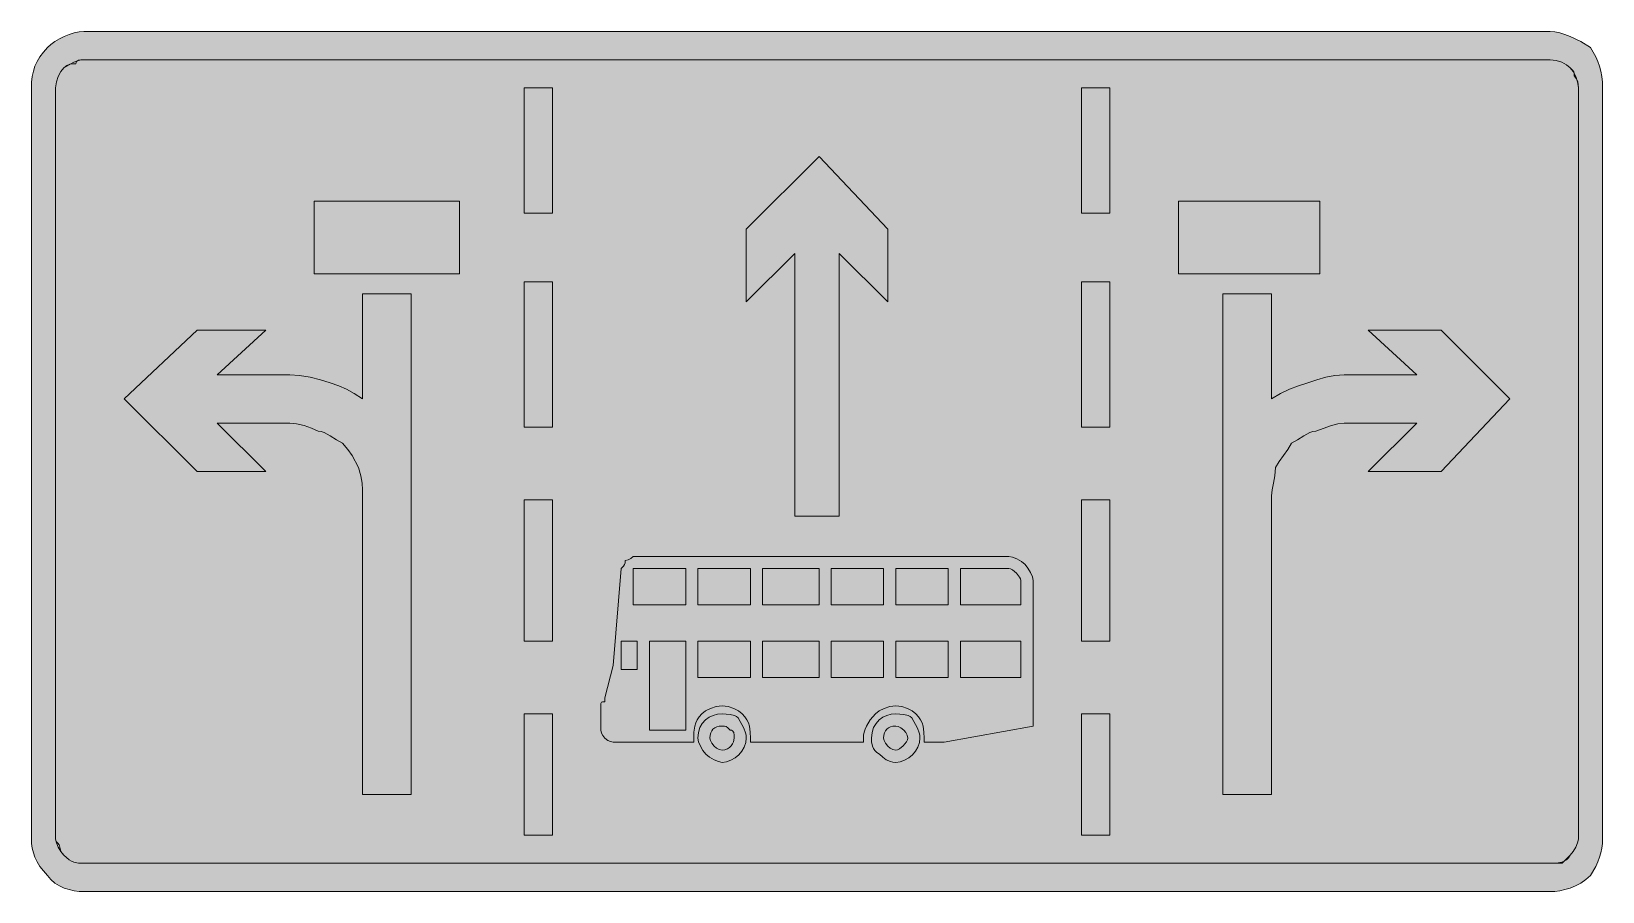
# Model space of a CAD drawing. Header units: metres. Extents: x 50 to 517, y 8 to 264.
import ezdxf

# ---------------------------------------------------------------- set-up
doc = ezdxf.new("R2010")
doc.units = ezdxf.units.M
for name, color, linetype, true_color in [('FILL_BLACK_000000', 7, 'Continuous', 0x000000), ('FILL_RED_FF0000', 7, 'Continuous', 0xff0000), ('FILL_WHITE_FFFFFF', 7, 'Continuous', 0xffffff)]:
    doc.layers.add(name, color=color, linetype=linetype, true_color=true_color)

msp = doc.modelspace()

# ---------------------------------------------------------------- hatches: boundary and pattern name
at = {"layer": 'FILL_BLACK_000000', "true_color": 0x000000}
h = msp.add_hatch(color=7, dxfattribs=at)
h.dxf.hatch_style = 1
h.paths.add_polyline_path([(504.1, 263.35), (505.64, 262.87), (507.21, 262.26), (510.32, 260.72), (513.21, 258.96), (514.05, 257.61), (514.78, 256.24), (515.4, 254.85), (515.91, 253.41), (516.3, 251.92), (516.58, 250.35), (516.75, 248.71), (516.81, 246.96), (516.81, 23.76), (516.75, 22.41), (516.58, 21.06), (516.3, 19.71), (515.91, 18.36), (515.4, 17.01), (514.78, 15.66), (513.21, 12.96), (511.81, 11.72), (510.32, 10.69), (508.78, 9.86), (507.21, 9.21), (505.64, 8.73), (504.1, 8.4), (502.61, 8.22), (501.21, 8.16), (65.61, 8.16), (64.21, 8.22), (62.74, 8.4), (61.24, 8.73), (59.76, 9.21), (58.33, 9.86), (57, 10.69), (55.82, 11.72), (54.81, 12.96), (53.57, 14.31), (52.54, 15.66), (51.71, 17.01), (51.06, 18.36), (50.58, 19.71), (50.25, 21.06), (50.07, 22.41), (50.01, 23.76), (50.01, 246.96), (50.07, 248.71), (50.25, 250.35), (50.58, 251.92), (51.06, 253.41), (51.71, 254.85), (52.54, 256.24), (53.57, 257.61), (54.81, 258.96), (55.82, 259.86), (57, 260.72), (58.33, 261.53), (59.76, 262.26), (61.24, 262.87), (62.74, 263.35), (64.21, 263.65), (65.61, 263.76), (501.21, 263.76), (502.61, 263.65), (504.1, 263.35)])
h.paths.add_polyline_path([(64.73, 255.34), (63.96, 255.21), (63.42, 254.85), (63.26, 254.56), (63.21, 254.16), (62.31, 254.14), (61.41, 254.01), (60.51, 253.65), (59.61, 252.96), (58.73, 251.85), (57.96, 250.41), (57.42, 248.74), (57.21, 246.96), (57.21, 23.76), (57.26, 23.36), (57.4, 23.05), (57.81, 22.56), (58.22, 22.07), (58.36, 21.76), (58.41, 21.36), (58.6, 20.48), (59.01, 19.71), (59.61, 18.96), (61.22, 17.57), (61.93, 17.15), (62.61, 16.86), (64, 16.6), (65.61, 16.56), (501.21, 16.56), (504.81, 16.56), (507.21, 18.96), (508.09, 20.05), (508.86, 21.36), (509.4, 22.67), (509.61, 23.76), (509.61, 246.96), (509.59, 247.86), (509.46, 248.76), (509.1, 249.66), (508.41, 250.56), (508.39, 251.27), (508.26, 251.76), (507.9, 252.25), (507.21, 252.96), (506.1, 253.84), (504.66, 254.61), (502.99, 255.15), (501.21, 255.36), (65.61, 255.36), (64.73, 255.34)], flags=16)
h = msp.add_hatch(color=7, dxfattribs=at)
h.dxf.hatch_style = 1
h.paths.add_polyline_path([(204.81, 246.96), (204.81, 209.76), (196.41, 209.76), (196.41, 246.96), (204.81, 246.96)])
h = msp.add_hatch(color=7, dxfattribs=at)
h.dxf.hatch_style = 1
h.paths.add_polyline_path([(370.41, 209.76), (362.01, 209.76), (362.01, 246.96), (370.41, 246.96), (370.41, 209.76)])
h = msp.add_hatch(color=7, dxfattribs=at)
h.dxf.hatch_style = 1
h.paths.add_polyline_path([(304.41, 183.36), (290.01, 197.76), (290.01, 119.76), (276.81, 119.76), (276.81, 197.76), (262.41, 183.36), (262.41, 204.96), (284.01, 226.56), (304.41, 204.96), (304.41, 183.36)])
h = msp.add_hatch(color=7, dxfattribs=at)
h.dxf.hatch_style = 1
h.paths.add_polyline_path([(196.41, 146.16), (196.41, 189.36), (204.81, 189.36), (204.81, 146.16), (196.41, 146.16)])
h = msp.add_hatch(color=7, dxfattribs=at)
h.dxf.hatch_style = 1
h.paths.add_polyline_path([(362.01, 189.36), (370.41, 189.36), (370.41, 146.16), (362.01, 146.16), (362.01, 189.36)])
h = msp.add_hatch(color=7, dxfattribs=at)
h.dxf.hatch_style = 1
h.paths.add_polyline_path([(162.81, 185.76), (162.81, 36.96), (148.41, 36.96), (148.41, 125.76), (148.39, 127.58), (148.26, 129.51), (147.9, 131.67), (147.21, 134.16), (145.26, 137.76), (144, 139.56), (142.41, 141.36), (140.61, 142.43), (138.81, 143.61), (137.01, 144.57), (136.11, 144.85), (135.21, 144.96), (133.22, 145.84), (131.01, 146.61), (128.8, 147.15), (126.81, 147.36), (105.21, 147.36), (119.61, 132.96), (99.21, 132.96), (77.61, 154.56), (99.21, 174.96), (119.61, 174.96), (105.21, 161.76), (126.81, 161.76), (129.7, 161.55), (132.81, 161.01), (135.92, 160.24), (138.81, 159.36), (141.32, 158.44), (143.61, 157.41), (145.9, 156.15), (148.41, 154.56), (148.41, 185.76), (162.81, 185.76)])
h = msp.add_hatch(color=7, dxfattribs=at)
h.dxf.hatch_style = 1
h.paths.add_polyline_path([(418.41, 154.56), (421.11, 156.15), (423.81, 157.41), (426.51, 158.44), (429.21, 159.36), (431.91, 160.24), (434.61, 161.01), (437.31, 161.55), (440.01, 161.76), (461.61, 161.76), (447.21, 174.96), (468.81, 174.96), (489.21, 154.56), (468.81, 132.96), (447.21, 132.96), (461.61, 147.36), (440.01, 147.36), (438.19, 147.15), (436.26, 146.61), (431.61, 144.96), (430.71, 144.85), (429.81, 144.57), (428.01, 143.61), (426.21, 142.43), (424.41, 141.36), (423.32, 139.56), (422.01, 137.76), (420.7, 135.96), (419.61, 134.16), (419.42, 131.67), (419.01, 129.51), (418.6, 127.58), (418.41, 125.76), (418.41, 36.96), (404.01, 36.96), (404.01, 185.76), (418.41, 185.76), (418.41, 154.56)])
h = msp.add_hatch(color=7, dxfattribs=at)
h.dxf.hatch_style = 1
h.paths.add_polyline_path([(196.41, 82.56), (196.41, 124.56), (204.81, 124.56), (204.81, 82.56), (196.41, 82.56)])
h = msp.add_hatch(color=7, dxfattribs=at)
h.dxf.hatch_style = 1
h.paths.add_polyline_path([(362.01, 124.56), (370.41, 124.56), (370.41, 82.56), (362.01, 82.56), (362.01, 124.56)])
h = msp.add_hatch(color=7, dxfattribs=at)
h.dxf.hatch_style = 1
h.paths.add_polyline_path([(346.09, 104.27), (346.86, 102.96), (347.4, 101.65), (347.61, 100.56), (347.61, 57.36), (321.21, 52.56), (315.21, 52.56), (315.21, 53.76), (315.17, 55.56), (314.91, 57.36), (314.62, 58.26), (314.2, 59.16), (313.6, 60.06), (312.81, 60.96), (311.7, 61.84), (310.26, 62.61), (308.59, 63.15), (306.81, 63.36), (305.03, 63.15), (303.36, 62.61), (301.92, 61.84), (300.81, 60.96), (299.23, 59.16), (298.11, 57.36), (297.72, 56.46), (297.43, 55.56), (297.27, 54.66), (297.21, 53.76), (297.21, 52.56), (263.61, 52.56), (263.61, 53.76), (263.57, 55.56), (263.31, 57.36), (263.02, 58.26), (262.6, 59.16), (262, 60.06), (261.21, 60.96), (260.1, 61.84), (258.66, 62.61), (256.99, 63.15), (255.21, 63.36), (253.43, 63.15), (251.76, 62.61), (250.32, 61.84), (249.21, 60.96), (248.42, 60.06), (247.82, 59.16), (247.4, 58.26), (247.11, 57.36), (246.85, 55.56), (246.81, 53.76), (246.81, 52.56), (222.81, 52.56), (222.06, 52.71), (221.29, 53.07), (220.41, 53.76), (219.81, 54.51), (219.4, 55.28), (219.21, 56.16), (219.21, 63.36), (219.23, 64.05), (219.36, 64.41), (219.72, 64.54), (220.41, 64.56), (220.41, 65.76), (222.81, 75.36), (225.21, 104.16), (225.9, 104.87), (226.26, 105.36), (226.39, 105.85), (226.41, 106.56), (227.29, 106.75), (228.06, 107.16), (228.81, 107.76), (340.41, 107.76), (341.5, 107.55), (342.81, 107.01), (344.12, 106.24), (345.21, 105.36), (346.09, 104.27)])
h.paths.add_polyline_path([(343.62, 101.63), (342.66, 102.81), (341.48, 103.77), (340.91, 104.05), (340.41, 104.16), (326.01, 104.16), (326.01, 93.36), (344.01, 93.36), (344.01, 100.56), (343.9, 101.06), (343.62, 101.63)], flags=16)
h.paths.add_polyline_path([(322.41, 104.16), (306.81, 104.16), (306.81, 93.36), (322.41, 93.36), (322.41, 104.16)], flags=16)
h.paths.add_polyline_path([(287.61, 93.36), (303.21, 93.36), (303.21, 104.16), (287.61, 104.16), (287.61, 93.36)], flags=16)
h.paths.add_polyline_path([(267.21, 104.16), (267.21, 93.36), (284.01, 93.36), (284.01, 104.16), (267.21, 104.16)], flags=16)
h.paths.add_polyline_path([(263.61, 104.16), (248.01, 104.16), (248.01, 93.36), (263.61, 93.36), (263.61, 104.16)], flags=16)
h.paths.add_polyline_path([(244.41, 93.36), (244.41, 104.16), (228.81, 104.16), (228.81, 93.36), (244.41, 93.36)], flags=16)
h.paths.add_polyline_path([(225.21, 74.16), (230.01, 74.16), (230.01, 82.56), (225.21, 82.56), (225.21, 74.16)], flags=16)
h.paths.add_polyline_path([(233.61, 82.56), (233.61, 56.16), (244.41, 56.16), (244.41, 82.56), (233.61, 82.56)], flags=16)
h.paths.add_polyline_path([(263.61, 82.56), (248.01, 82.56), (248.01, 71.76), (263.61, 71.76), (263.61, 82.56)], flags=16)
h.paths.add_polyline_path([(267.21, 71.76), (284.01, 71.76), (284.01, 82.56), (267.21, 82.56), (267.21, 71.76)], flags=16)
h.paths.add_polyline_path([(287.61, 82.56), (287.61, 71.76), (303.21, 71.76), (303.21, 82.56), (287.61, 82.56)], flags=16)
h.paths.add_polyline_path([(322.41, 82.56), (306.81, 82.56), (306.81, 71.76), (322.41, 71.76), (322.41, 82.56)], flags=16)
h.paths.add_polyline_path([(344.01, 71.76), (344.01, 82.56), (326.01, 82.56), (326.01, 71.76), (344.01, 71.76)], flags=16)
h = msp.add_hatch(color=7, dxfattribs=at)
h.dxf.hatch_style = 1
h.paths.add_polyline_path([(196.41, 60.96), (204.81, 60.96), (204.81, 24.96), (196.41, 24.96), (196.41, 60.96)])
h = msp.add_hatch(color=7, dxfattribs=at)
h.dxf.hatch_style = 1
h.paths.add_polyline_path([(261.79, 51.12), (261.08, 49.9), (260.16, 48.81), (259.07, 47.89), (257.85, 47.18), (256.55, 46.72), (255.21, 46.56), (254.12, 46.77), (252.81, 47.31), (251.5, 48.08), (250.41, 48.96), (249.53, 50.05), (248.76, 51.36), (248.22, 52.67), (248.01, 53.76), (248.17, 55.45), (248.63, 56.91), (249.34, 58.15), (250.26, 59.16), (251.35, 59.95), (252.57, 60.51), (253.87, 60.85), (255.21, 60.96), (257.61, 60.81), (258.92, 60.45), (259.51, 60.16), (260.01, 59.76), (261.66, 56.76), (262.2, 55.37), (262.36, 54.61), (262.41, 53.76), (262.25, 52.42), (261.79, 51.12)])
h.paths.add_polyline_path([(258.66, 55.41), (258.3, 55.95), (258.01, 56.11), (257.61, 56.16), (256.9, 56.85), (256.41, 57.21), (255.92, 57.34), (255.21, 57.36), (254.37, 57.3), (253.63, 57.13), (253.02, 56.85), (252.51, 56.46), (252.12, 55.95), (251.83, 55.33), (251.67, 54.6), (251.61, 53.76), (251.76, 53.01), (252.12, 52.24), (252.81, 51.36), (253.56, 50.76), (254.33, 50.35), (255.21, 50.16), (256.05, 50.27), (256.78, 50.55), (257.4, 50.98), (257.91, 51.51), (258.3, 52.09), (258.58, 52.69), (258.81, 53.76), (258.79, 54.64), (258.66, 55.41)], flags=16)
h = msp.add_hatch(color=7, dxfattribs=at)
h.dxf.hatch_style = 1
h.paths.add_polyline_path([(313.39, 51.12), (312.68, 49.9), (311.76, 48.81), (310.67, 47.89), (309.45, 47.18), (308.15, 46.72), (306.81, 46.56), (305.96, 46.61), (305.22, 46.77), (303.96, 47.31), (302.93, 48.08), (302.01, 48.96), (301.22, 49.46), (300.62, 50.05), (300.2, 50.69), (299.91, 51.36), (299.65, 52.67), (299.61, 53.76), (299.77, 55.45), (300.23, 56.91), (300.94, 58.15), (301.86, 59.16), (302.95, 59.95), (304.17, 60.51), (305.47, 60.85), (306.81, 60.96), (309.21, 60.81), (310.52, 60.45), (311.11, 60.16), (311.61, 59.76), (313.26, 56.76), (313.8, 55.37), (313.96, 54.61), (314.01, 53.76), (313.85, 52.42), (313.39, 51.12)])
h.paths.add_polyline_path([(309.81, 55.41), (309.21, 56.16), (308.33, 56.85), (307.56, 57.21), (306.81, 57.36), (305.97, 57.3), (305.23, 57.13), (304.62, 56.85), (304.11, 56.46), (303.72, 55.95), (303.43, 55.33), (303.27, 54.6), (303.21, 53.76), (303.36, 53.01), (303.72, 52.24), (304.41, 51.36), (305.16, 50.76), (305.93, 50.35), (306.81, 50.16), (307.31, 50.27), (307.88, 50.55), (309.06, 51.51), (310.02, 52.69), (310.3, 53.26), (310.41, 53.76), (310.22, 54.64), (309.81, 55.41)], flags=16)
h = msp.add_hatch(color=7, dxfattribs=at)
h.dxf.hatch_style = 1
h.paths.add_polyline_path([(362.01, 24.96), (362.01, 60.96), (370.41, 60.96), (370.41, 24.96), (362.01, 24.96)])
at = {"layer": 'FILL_RED_FF0000', "true_color": 0xff0000}
h = msp.add_hatch(color=7, dxfattribs=at)
h.dxf.hatch_style = 1
h.paths.add_polyline_path([(177.21, 213.36), (177.21, 191.76), (134.01, 191.76), (134.01, 213.36), (177.21, 213.36)])
h = msp.add_hatch(color=7, dxfattribs=at)
h.dxf.hatch_style = 1
h.paths.add_polyline_path([(432.81, 191.76), (390.81, 191.76), (390.81, 213.36), (432.81, 213.36), (432.81, 191.76)])
at = {"layer": 'FILL_WHITE_FFFFFF', "true_color": 0xffffff}
h = msp.add_hatch(color=7, dxfattribs=at)
h.dxf.hatch_style = 1
h.paths.add_polyline_path([(501.21, 255.36), (502.99, 255.15), (504.66, 254.61), (506.1, 253.84), (507.21, 252.96), (508.09, 251.85), (508.86, 250.41), (509.4, 248.74), (509.61, 246.96), (509.61, 23.76), (509.4, 22.67), (508.86, 21.36), (508.09, 20.05), (507.21, 18.96), (506.71, 18.17), (506.1, 17.57), (505.42, 17.15), (504.66, 16.86), (502.99, 16.6), (501.21, 16.56), (65.61, 16.56), (64, 16.6), (62.61, 16.86), (61.93, 17.15), (61.22, 17.57), (59.61, 18.96), (58.73, 20.05), (57.96, 21.36), (57.42, 22.67), (57.21, 23.76), (57.21, 246.96), (57.42, 248.74), (57.96, 250.41), (58.73, 251.85), (59.61, 252.96), (62.61, 254.61), (64, 255.15), (64.76, 255.31), (65.61, 255.36), (501.21, 255.36)])

# ---------------------------------------------------------------- linework, layer by layer
at = {"layer": 'FILL_BLACK_000000', "lineweight": 0, "true_color": 0x000000}
for points in [[(504.1, 263.35), (505.64, 262.87), (507.21, 262.26), (510.32, 260.72), (513.21, 258.96), (514.05, 257.61), (514.78, 256.24), (515.4, 254.85), (515.91, 253.41), (516.3, 251.92), (516.58, 250.35), (516.75, 248.71), (516.81, 246.96), (516.81, 23.76), (516.75, 22.41), (516.58, 21.06), (516.3, 19.71), (515.91, 18.36), (515.4, 17.01), (514.78, 15.66), (513.21, 12.96), (511.81, 11.72), (510.32, 10.69), (508.78, 9.86), (507.21, 9.21), (505.64, 8.73), (504.1, 8.4), (502.61, 8.22), (501.21, 8.16), (65.61, 8.16), (64.21, 8.22), (62.74, 8.4), (61.24, 8.73), (59.76, 9.21), (58.33, 9.86), (57, 10.69), (55.82, 11.72), (54.81, 12.96), (53.57, 14.31), (52.54, 15.66), (51.71, 17.01), (51.06, 18.36), (50.58, 19.71), (50.25, 21.06), (50.07, 22.41), (50.01, 23.76), (50.01, 246.96), (50.07, 248.71), (50.25, 250.35), (50.58, 251.92), (51.06, 253.41), (51.71, 254.85), (52.54, 256.24), (53.57, 257.61), (54.81, 258.96), (55.82, 259.86), (57, 260.72), (58.33, 261.53), (59.76, 262.26), (61.24, 262.87), (62.74, 263.35), (64.21, 263.65), (65.61, 263.76), (501.21, 263.76), (502.61, 263.65)], [(64.73, 255.34), (63.96, 255.21), (63.42, 254.85), (63.26, 254.56), (63.21, 254.16), (62.31, 254.14), (61.41, 254.01), (60.51, 253.65), (59.61, 252.96), (58.73, 251.85), (57.96, 250.41), (57.42, 248.74), (57.21, 246.96), (57.21, 23.76), (57.26, 23.36), (57.4, 23.05), (57.81, 22.56), (58.22, 22.07), (58.36, 21.76), (58.41, 21.36), (58.6, 20.48), (59.01, 19.71), (59.61, 18.96), (61.22, 17.57), (61.93, 17.15), (62.61, 16.86), (64, 16.6), (65.61, 16.56), (501.21, 16.56), (504.81, 16.56), (507.21, 18.96), (508.09, 20.05), (508.86, 21.36), (509.4, 22.67), (509.61, 23.76), (509.61, 246.96), (509.59, 247.86), (509.46, 248.76), (509.1, 249.66), (508.41, 250.56), (508.39, 251.27), (508.26, 251.76), (507.9, 252.25), (507.21, 252.96), (506.1, 253.84), (504.66, 254.61), (502.99, 255.15), (501.21, 255.36), (65.61, 255.36)], [(204.81, 246.96), (204.81, 209.76), (196.41, 209.76), (196.41, 246.96)], [(370.41, 209.76), (362.01, 209.76), (362.01, 246.96), (370.41, 246.96)], [(304.41, 183.36), (290.01, 197.76), (290.01, 119.76), (276.81, 119.76), (276.81, 197.76), (262.41, 183.36), (262.41, 204.96), (284.01, 226.56), (304.41, 204.96)], [(196.41, 146.16), (196.41, 189.36), (204.81, 189.36), (204.81, 146.16)], [(362.01, 189.36), (370.41, 189.36), (370.41, 146.16), (362.01, 146.16)], [(162.81, 185.76), (162.81, 36.96), (148.41, 36.96), (148.41, 125.76), (148.39, 127.58), (148.26, 129.51), (147.9, 131.67), (147.21, 134.16), (145.26, 137.76), (144, 139.56), (142.41, 141.36), (140.61, 142.43), (138.81, 143.61), (137.01, 144.57), (136.11, 144.85), (135.21, 144.96), (133.22, 145.84), (131.01, 146.61), (128.8, 147.15), (126.81, 147.36), (105.21, 147.36), (119.61, 132.96), (99.21, 132.96), (77.61, 154.56), (99.21, 174.96), (119.61, 174.96), (105.21, 161.76), (126.81, 161.76), (129.7, 161.55), (132.81, 161.01), (135.92, 160.24), (138.81, 159.36), (141.32, 158.44), (143.61, 157.41), (145.9, 156.15), (148.41, 154.56), (148.41, 185.76)], [(418.41, 154.56), (421.11, 156.15), (423.81, 157.41), (426.51, 158.44), (429.21, 159.36), (431.91, 160.24), (434.61, 161.01), (437.31, 161.55), (440.01, 161.76), (461.61, 161.76), (447.21, 174.96), (468.81, 174.96), (489.21, 154.56), (468.81, 132.96), (447.21, 132.96), (461.61, 147.36), (440.01, 147.36), (438.19, 147.15), (436.26, 146.61), (431.61, 144.96), (430.71, 144.85), (429.81, 144.57), (428.01, 143.61), (426.21, 142.43), (424.41, 141.36), (423.32, 139.56), (422.01, 137.76), (420.7, 135.96), (419.61, 134.16), (419.42, 131.67), (419.01, 129.51), (418.6, 127.58), (418.41, 125.76), (418.41, 36.96), (404.01, 36.96), (404.01, 185.76), (418.41, 185.76)], [(196.41, 82.56), (196.41, 124.56), (204.81, 124.56), (204.81, 82.56)], [(362.01, 124.56), (370.41, 124.56), (370.41, 82.56), (362.01, 82.56)], [(346.09, 104.27), (346.86, 102.96), (347.4, 101.65), (347.61, 100.56), (347.61, 57.36), (321.21, 52.56), (315.21, 52.56), (315.21, 53.76), (315.17, 55.56), (314.91, 57.36), (314.62, 58.26), (314.2, 59.16), (313.6, 60.06), (312.81, 60.96), (311.7, 61.84), (310.26, 62.61), (308.59, 63.15), (306.81, 63.36), (305.03, 63.15), (303.36, 62.61), (301.92, 61.84), (300.81, 60.96), (299.23, 59.16), (298.11, 57.36), (297.72, 56.46), (297.43, 55.56), (297.27, 54.66), (297.21, 53.76), (297.21, 52.56), (263.61, 52.56), (263.61, 53.76), (263.57, 55.56), (263.31, 57.36), (263.02, 58.26), (262.6, 59.16), (262, 60.06), (261.21, 60.96), (260.1, 61.84), (258.66, 62.61), (256.99, 63.15), (255.21, 63.36), (253.43, 63.15), (251.76, 62.61), (250.32, 61.84), (249.21, 60.96), (248.42, 60.06), (247.82, 59.16), (247.4, 58.26), (247.11, 57.36), (246.85, 55.56), (246.81, 53.76), (246.81, 52.56), (222.81, 52.56), (222.06, 52.71), (221.29, 53.07), (220.41, 53.76), (219.81, 54.51), (219.4, 55.28), (219.21, 56.16), (219.21, 63.36), (219.23, 64.05), (219.36, 64.41), (219.72, 64.54), (220.41, 64.56), (220.41, 65.76), (222.81, 75.36), (225.21, 104.16), (225.9, 104.87), (226.26, 105.36), (226.39, 105.85), (226.41, 106.56), (227.29, 106.75), (228.06, 107.16), (228.81, 107.76), (340.41, 107.76), (341.5, 107.55), (342.81, 107.01), (344.12, 106.24), (345.21, 105.36)], [(244.41, 93.36), (244.41, 104.16), (228.81, 104.16), (228.81, 93.36)], [(263.61, 104.16), (248.01, 104.16), (248.01, 93.36), (263.61, 93.36)], [(267.21, 104.16), (267.21, 93.36), (284.01, 93.36), (284.01, 104.16)], [(287.61, 93.36), (303.21, 93.36), (303.21, 104.16), (287.61, 104.16)], [(322.41, 104.16), (306.81, 104.16), (306.81, 93.36), (322.41, 93.36)], [(343.62, 101.63), (342.66, 102.81), (341.48, 103.77), (340.91, 104.05), (340.41, 104.16), (326.01, 104.16), (326.01, 93.36), (344.01, 93.36), (344.01, 100.56), (343.9, 101.06)], [(225.21, 74.16), (230.01, 74.16), (230.01, 82.56), (225.21, 82.56)], [(233.61, 82.56), (233.61, 56.16), (244.41, 56.16), (244.41, 82.56)], [(263.61, 82.56), (248.01, 82.56), (248.01, 71.76), (263.61, 71.76)], [(267.21, 71.76), (284.01, 71.76), (284.01, 82.56), (267.21, 82.56)], [(287.61, 82.56), (287.61, 71.76), (303.21, 71.76), (303.21, 82.56)], [(322.41, 82.56), (306.81, 82.56), (306.81, 71.76), (322.41, 71.76)], [(344.01, 71.76), (344.01, 82.56), (326.01, 82.56), (326.01, 71.76)], [(196.41, 60.96), (204.81, 60.96), (204.81, 24.96), (196.41, 24.96)], [(261.79, 51.12), (261.08, 49.9), (260.16, 48.81), (259.07, 47.89), (257.85, 47.18), (256.55, 46.72), (255.21, 46.56), (254.12, 46.77), (252.81, 47.31), (251.5, 48.08), (250.41, 48.96), (249.53, 50.05), (248.76, 51.36), (248.22, 52.67), (248.01, 53.76), (248.17, 55.45), (248.63, 56.91), (249.34, 58.15), (250.26, 59.16), (251.35, 59.95), (252.57, 60.51), (253.87, 60.85), (255.21, 60.96), (257.61, 60.81), (258.92, 60.45), (259.51, 60.16), (260.01, 59.76), (261.66, 56.76), (262.2, 55.37), (262.36, 54.61), (262.41, 53.76), (262.25, 52.42)], [(313.39, 51.12), (312.68, 49.9), (311.76, 48.81), (310.67, 47.89), (309.45, 47.18), (308.15, 46.72), (306.81, 46.56), (305.96, 46.61), (305.22, 46.77), (303.96, 47.31), (302.93, 48.08), (302.01, 48.96), (301.22, 49.46), (300.62, 50.05), (300.2, 50.69), (299.91, 51.36), (299.65, 52.67), (299.61, 53.76), (299.77, 55.45), (300.23, 56.91), (300.94, 58.15), (301.86, 59.16), (302.95, 59.95), (304.17, 60.51), (305.47, 60.85), (306.81, 60.96), (309.21, 60.81), (310.52, 60.45), (311.11, 60.16), (311.61, 59.76), (313.26, 56.76), (313.8, 55.37), (313.96, 54.61), (314.01, 53.76), (313.85, 52.42)], [(362.01, 24.96), (362.01, 60.96), (370.41, 60.96), (370.41, 24.96)], [(258.66, 55.41), (258.3, 55.95), (258.01, 56.11), (257.61, 56.16), (256.9, 56.85), (256.41, 57.21), (255.92, 57.34), (255.21, 57.36), (254.37, 57.3), (253.63, 57.13), (253.02, 56.85), (252.51, 56.46), (252.12, 55.95), (251.83, 55.33), (251.67, 54.6), (251.61, 53.76), (251.76, 53.01), (252.12, 52.24), (252.81, 51.36), (253.56, 50.76), (254.33, 50.35), (255.21, 50.16), (256.05, 50.27), (256.78, 50.55), (257.4, 50.98), (257.91, 51.51), (258.3, 52.09), (258.58, 52.69), (258.81, 53.76), (258.79, 54.64)], [(309.81, 55.41), (309.21, 56.16), (308.33, 56.85), (307.56, 57.21), (306.81, 57.36), (305.97, 57.3), (305.23, 57.13), (304.62, 56.85), (304.11, 56.46), (303.72, 55.95), (303.43, 55.33), (303.27, 54.6), (303.21, 53.76), (303.36, 53.01), (303.72, 52.24), (304.41, 51.36), (305.16, 50.76), (305.93, 50.35), (306.81, 50.16), (307.31, 50.27), (307.88, 50.55), (309.06, 51.51), (310.02, 52.69), (310.3, 53.26), (310.41, 53.76), (310.22, 54.64)]]:
    msp.add_lwpolyline(points, close=True, dxfattribs=at)
at = {"layer": 'FILL_RED_FF0000', "lineweight": 0, "true_color": 0xff0000}
for points in [[(177.21, 213.36), (177.21, 191.76), (134.01, 191.76), (134.01, 213.36)], [(432.81, 191.76), (390.81, 191.76), (390.81, 213.36), (432.81, 213.36)]]:
    msp.add_lwpolyline(points, close=True, dxfattribs=at)
at = {"layer": 'FILL_WHITE_FFFFFF', "lineweight": 0, "true_color": 0xffffff}
msp.add_lwpolyline([(501.21, 255.36), (502.99, 255.15), (504.66, 254.61), (506.1, 253.84), (507.21, 252.96), (508.09, 251.85), (508.86, 250.41), (509.4, 248.74), (509.61, 246.96), (509.61, 23.76), (509.4, 22.67), (508.86, 21.36), (508.09, 20.05), (507.21, 18.96), (506.71, 18.17), (506.1, 17.57), (505.42, 17.15), (504.66, 16.86), (502.99, 16.6), (501.21, 16.56), (65.61, 16.56), (64, 16.6), (62.61, 16.86), (61.93, 17.15), (61.22, 17.57), (59.61, 18.96), (58.73, 20.05), (57.96, 21.36), (57.42, 22.67), (57.21, 23.76), (57.21, 246.96), (57.42, 248.74), (57.96, 250.41), (58.73, 251.85), (59.61, 252.96), (62.61, 254.61), (64, 255.15), (64.76, 255.31), (65.61, 255.36)], close=True, dxfattribs=at)

doc.saveas('drawing.dxf')
